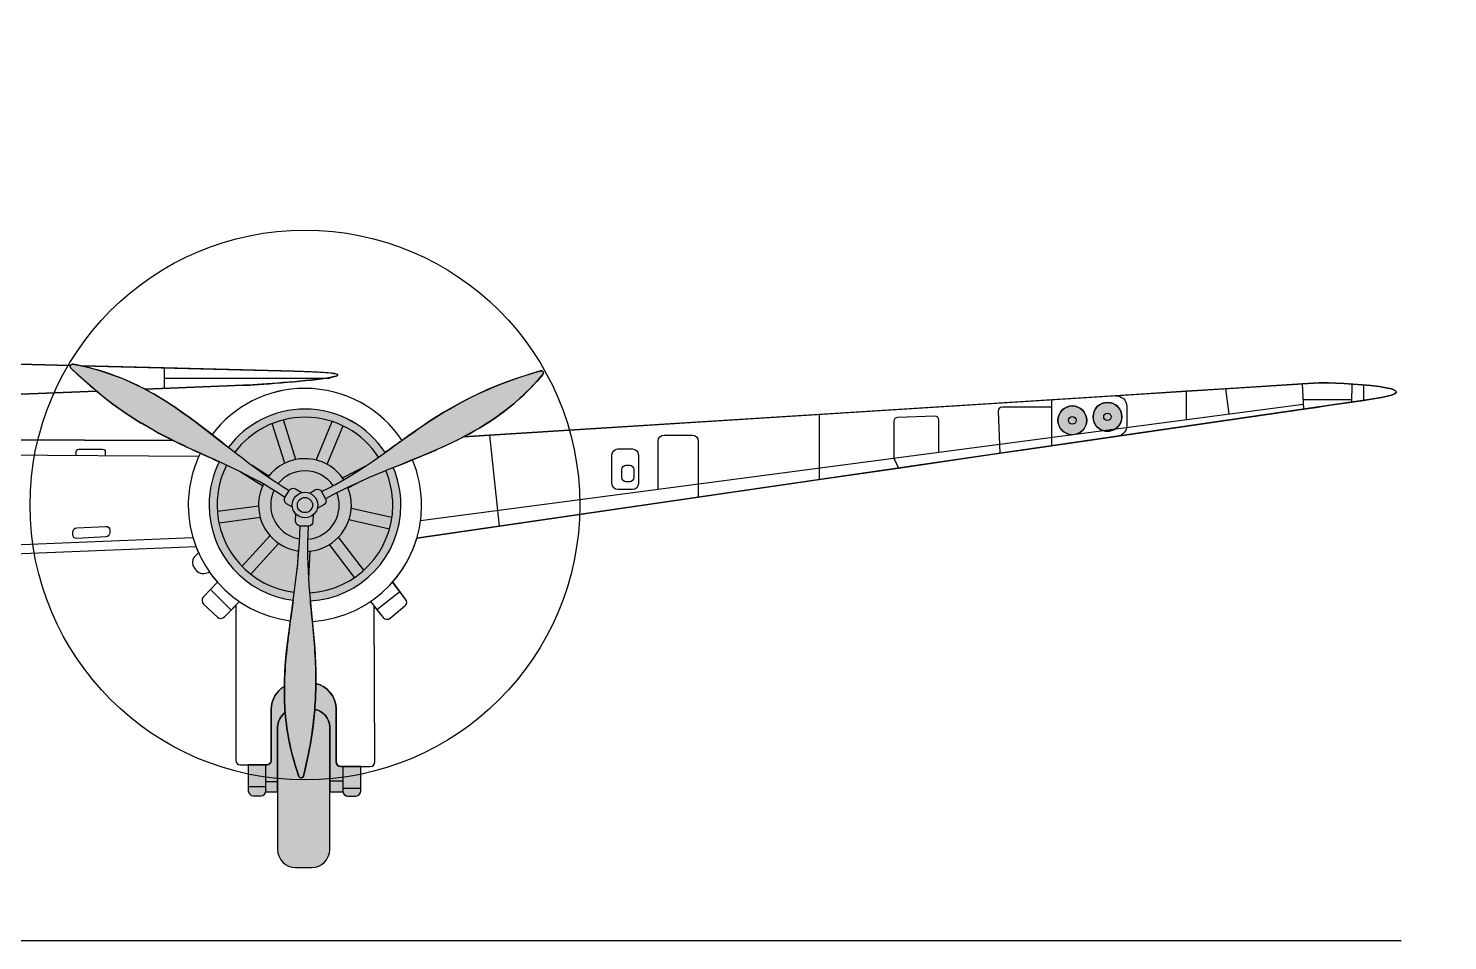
# Model space of a CAD drawing. Extents: x 54 to 366, y 42 to 297.
# Drawn here: x 285.7 to 366.3, y 234 to 285.8 of the extents above; entities that cross this region are included whole.
import ezdxf

# ---------------------------------------------------------------- set-up
doc = ezdxf.new("R2010")
doc.units = 0
doc.header["$MEASUREMENT"] = 0
doc.layers.add('4-VIEW', color=7, linetype='CONTINUOUS')
doc.layers.add('SOLIDS', color=7, linetype='CONTINUOUS')

# ---------------------------------------------------------------- blocks, each defined once
blk = doc.blocks.new('BLOCK_2')
at = {"layer": '4-VIEW', "color": 7}
for points in [[(281.526, 266.853), (288.124, 266.694)], [(293.437, 266.553), (293.437, 265.384)], [(293.437, 265.968), (302.858, 265.968)], [(289.602, 265.23), (282.916, 264.964)], [(351.46, 265.224), (351.46, 263.608)], [(353.682, 265.364), (353.87, 263.938)], [(358.035, 265.638), (358.114, 264.212)], [(360.845, 265.611), (360.828, 264.607)], [(361.52, 265.542), (361.517, 264.707)], [(307.996, 257.881), (358.098, 264.496)], [(343.821, 262.132), (343.821, 264.744)], [(358.084, 264.763), (360.831, 264.763)], [(300.91, 261.348), (300.211, 263.602)], [(302.074, 261.321), (302.979, 263.508)], [(330.612, 263.907), (330.612, 260.201)], [(300.286, 261.137), (299.574, 263.394)], [(302.687, 261.082), (303.601, 263.257)], [(311.905, 262.726), (312.449, 257.567)], [(283.861, 262.471), (293.947, 262.434)], [(283.949, 261.622), (295.419, 261.54)], [(299.377, 260.41), (298.444, 261.01)], [(303.561, 260.313), (304.993, 261.058)], [(299.035, 259.847), (297.765, 260.655)], [(303.877, 259.736), (304.687, 260.152)], [(298.807, 258.705), (296.465, 258.409)], [(304.053, 258.585), (306.364, 258.072)], [(298.906, 258.055), (296.559, 257.745)], [(303.924, 257.939), (306.225, 257.417)], [(299.465, 257.033), (297.862, 255.301)], [(283.96, 256.478), (295.073, 256.918)], [(283.96, 255.962), (295.243, 256.41)], [(299.96, 256.599), (298.36, 254.853)], [(301.044, 256.175), (300.994, 255.146)], [(302.805, 256.533), (304.232, 254.653)], [(303.319, 256.945), (304.76, 255.067)], [(301.702, 256.16), (301.634, 254.595)], [(296.067, 253.969), (297.249, 252.807)], [(305.51, 252.836), (306.813, 253.859)], [(298.217, 242.792), (299.222, 242.792)], [(299.216, 242.495), (299.882, 242.495)], [(299.222, 243.086), (299.882, 243.086)], [(303.583, 243.093), (302.838, 243.093)], [(302.838, 242.495), (303.588, 242.495)], [(303.583, 242.691), (304.602, 242.691)]]:
    blk.add_lwpolyline(points, dxfattribs=at)
for points, knots in [([(301.433, 243.164), (310.05, 243.164), (317.035, 250.149), (317.035, 258.766), (317.035, 267.384), (310.05, 274.369), (301.433, 274.369), (292.815, 274.369), (285.831, 267.384), (285.831, 258.766), (285.831, 250.149), (292.815, 243.164), (301.433, 243.164)], [0, 0, 0, 0, 1, 1, 1, 2, 2, 2, 3, 3, 3, 4, 4, 4, 4]), ([(300.299, 259.201), (296.323, 261.889), (292.805, 261.998), (288.148, 266.541), (288.056, 266.631), (288.137, 266.786), (288.263, 266.763), (293.674, 265.773), (296.193, 262.228), (300.538, 259.597)], [0, 0, 0, 0, 1, 1, 1, 2, 2, 2, 3, 3, 3, 3]), ([(288.723, 266.671), (288.723, 266.671), (300.822, 266.366), (300.822, 266.366), (307.25, 266.204), (299.303, 265.616), (297.954, 265.562), (297.954, 265.562), (292.36, 265.34), (292.36, 265.34)], [0, 0, 0, 0, 1, 1, 1, 2, 2, 2, 3, 3, 3, 3]), ([(302.376, 259.531), (306.692, 261.63), (308.546, 264.622), (314.808, 266.383), (314.932, 266.419), (315.027, 266.272), (314.943, 266.174), (311.38, 261.982), (307.05, 261.573), (302.599, 259.126)], [0, 0, 0, 0, 1, 1, 1, 2, 2, 2, 3, 3, 3, 3]), ([(306.945, 262.437), (305.757, 264.216), (303.732, 265.388), (301.433, 265.388), (299.28, 265.388), (297.368, 264.361), (296.158, 262.769)], [0, 0, 0, 0, 1, 1, 1, 2, 2, 2, 2]), ([(310.429, 262.632), (310.429, 262.632), (358.98, 265.698), (358.98, 265.698), (359.83, 265.752), (366.291, 265.409), (361.829, 264.752), (361.829, 264.752), (307.776, 256.887), (307.776, 256.887)], [0, 0, 0, 0, 1, 1, 1, 2, 2, 2, 3, 3, 3, 3]), ([(343.821, 264.32), (343.821, 264.32), (340.998, 264.32), (340.998, 264.32), (340.874, 264.32), (340.776, 264.217), (340.782, 264.093), (340.782, 264.093), (340.883, 261.704), (340.883, 261.704)], [0, 0, 0, 0, 1, 1, 1, 2, 2, 2, 3, 3, 3, 3]), ([(344.99, 262.756), (345.442, 262.756), (345.808, 263.121), (345.808, 263.573), (345.808, 264.025), (345.442, 264.391), (344.99, 264.391), (344.538, 264.391), (344.173, 264.025), (344.173, 263.573), (344.173, 263.121), (344.538, 262.756), (344.99, 262.756), (344.99, 262.756), (344.99, 262.756), (344.99, 262.756)], [0, 0, 0, 0, 1, 1, 1, 2, 2, 2, 3, 3, 3, 4, 4, 4, 5, 5, 5, 5]), ([(346.984, 262.956), (347.436, 262.956), (347.802, 263.323), (347.802, 263.774), (347.802, 264.226), (347.436, 264.592), (346.984, 264.592), (346.533, 264.592), (346.167, 264.226), (346.167, 263.774), (346.167, 263.323), (346.533, 262.956), (346.984, 262.956), (346.984, 262.956), (346.984, 262.956), (346.984, 262.956)], [0, 0, 0, 0, 1, 1, 1, 2, 2, 2, 3, 3, 3, 4, 4, 4, 5, 5, 5, 5]), ([(347.431, 264.969), (347.781, 264.991), (348.077, 264.716), (348.077, 264.363), (348.077, 264.363), (348.077, 263.274), (348.077, 263.274), (348.077, 262.97), (347.856, 262.716), (347.555, 262.673)], [0, 0, 0, 0, 1, 1, 1, 2, 2, 2, 3, 3, 3, 3]), ([(305.988, 261.751), (305.015, 263.233), (303.339, 264.212), (301.433, 264.212), (299.657, 264.212), (298.08, 263.361), (297.086, 262.046)], [0, 0, 0, 0, 1, 1, 1, 2, 2, 2, 2]), ([(305.613, 261.486), (304.724, 262.85), (303.183, 263.752), (301.433, 263.752), (299.804, 263.752), (298.358, 262.972), (297.448, 261.764)], [0, 0, 0, 0, 1, 1, 1, 2, 2, 2, 2]), ([(337.415, 261.766), (337.415, 261.766), (337.415, 263.593), (337.415, 263.593), (337.415, 263.716), (337.314, 263.814), (337.19, 263.81), (337.19, 263.81), (335.071, 263.738), (335.071, 263.738), (334.954, 263.734), (334.861, 263.638), (334.861, 263.521), (334.861, 263.521), (334.861, 261.473), (334.861, 261.473), (334.861, 261.44), (334.867, 261.411), (334.881, 261.382), (334.881, 261.382), (335.12, 260.866), (335.12, 260.866)], [0, 0, 0, 0, 1, 1, 1, 2, 2, 2, 3, 3, 3, 4, 4, 4, 5, 5, 5, 6, 6, 6, 7, 7, 7, 7]), ([(344.99, 263.358), (345.109, 263.358), (345.205, 263.455), (345.205, 263.573), (345.205, 263.692), (345.109, 263.788), (344.99, 263.788), (344.871, 263.788), (344.775, 263.692), (344.775, 263.573), (344.775, 263.455), (344.871, 263.358), (344.99, 263.358), (344.99, 263.358), (344.99, 263.358), (344.99, 263.358)], [0, 0, 0, 0, 1, 1, 1, 2, 2, 2, 3, 3, 3, 4, 4, 4, 5, 5, 5, 5]), ([(346.984, 263.559), (347.103, 263.559), (347.2, 263.656), (347.2, 263.774), (347.2, 263.893), (347.103, 263.989), (346.984, 263.989), (346.866, 263.989), (346.769, 263.893), (346.769, 263.774), (346.769, 263.656), (346.866, 263.559), (346.984, 263.559), (346.984, 263.559), (346.984, 263.559), (346.984, 263.559)], [0, 0, 0, 0, 1, 1, 1, 2, 2, 2, 3, 3, 3, 4, 4, 4, 5, 5, 5, 5]), ([(321.48, 259.661), (321.48, 259.661), (321.48, 262.394), (321.48, 262.394), (321.48, 262.585), (321.635, 262.742), (321.827, 262.742), (321.827, 262.742), (323.409, 262.742), (323.409, 262.742), (323.6, 262.742), (323.756, 262.585), (323.756, 262.394), (323.756, 262.394), (323.756, 259.221), (323.756, 259.221)], [0, 0, 0, 0, 1, 1, 1, 2, 2, 2, 3, 3, 3, 4, 4, 4, 5, 5, 5, 5]), ([(288.456, 261.59), (288.456, 261.59), (288.456, 261.785), (288.456, 261.785), (288.456, 261.869), (288.524, 261.937), (288.608, 261.937), (288.608, 261.937), (289.95, 261.937), (289.95, 261.937), (289.992, 261.937), (290.028, 261.922), (290.058, 261.892), (290.088, 261.861), (290.103, 261.824), (290.102, 261.782), (290.102, 261.782), (290.096, 261.578), (290.096, 261.578)], [0, 0, 0, 0, 1, 1, 1, 2, 2, 2, 3, 3, 3, 4, 4, 4, 5, 5, 5, 6, 6, 6, 6]), ([(319.201, 259.643), (319.201, 259.643), (320.018, 259.643), (320.018, 259.643), (320.208, 259.643), (320.363, 259.797), (320.363, 259.987), (320.363, 259.987), (320.363, 261.608), (320.363, 261.608), (320.363, 261.797), (320.208, 261.952), (320.018, 261.952), (320.018, 261.952), (319.201, 261.952), (319.201, 261.952), (319.011, 261.952), (318.856, 261.797), (318.856, 261.608), (318.856, 261.608), (318.856, 259.987), (318.856, 259.987), (318.856, 259.797), (319.011, 259.643), (319.201, 259.643), (319.201, 259.643), (319.201, 259.643), (319.201, 259.643)], [0, 0, 0, 0, 1, 1, 1, 2, 2, 2, 3, 3, 3, 4, 4, 4, 5, 5, 5, 6, 6, 6, 7, 7, 7, 8, 8, 8, 9, 9, 9, 9]), ([(295.498, 261.704), (295.059, 260.819), (294.811, 259.822), (294.811, 258.766), (294.811, 255.39), (297.338, 252.605), (300.603, 252.197)], [0, 0, 0, 0, 1, 1, 1, 2, 2, 2, 2]), ([(296.57, 261.22), (296.198, 260.482), (295.987, 259.649), (295.987, 258.766), (295.987, 255.984), (298.073, 253.69), (300.766, 253.362)], [0, 0, 0, 0, 1, 1, 1, 2, 2, 2, 2]), ([(296.988, 261.027), (296.642, 260.349), (296.447, 259.58), (296.447, 258.766), (296.447, 256.217), (298.36, 254.115), (300.829, 253.817)], [0, 0, 0, 0, 1, 1, 1, 2, 2, 2, 2]), ([(303.638, 260.205), (303.168, 260.924), (302.356, 261.399), (301.433, 261.399), (300.582, 261.399), (299.826, 260.996), (299.344, 260.369)], [0, 0, 0, 0, 1, 1, 1, 2, 2, 2, 2]), ([(301.855, 252.159), (305.316, 252.377), (308.054, 255.252), (308.054, 258.766), (308.054, 259.677), (307.87, 260.544), (307.538, 261.333)], [0, 0, 0, 0, 1, 1, 1, 2, 2, 2, 2]), ([(319.653, 260.094), (319.653, 260.094), (319.868, 260.094), (319.868, 260.094), (319.994, 260.094), (320.098, 260.198), (320.098, 260.324), (320.098, 260.324), (320.098, 260.798), (320.098, 260.798), (320.098, 260.923), (319.994, 261.027), (319.868, 261.027), (319.868, 261.027), (319.653, 261.027), (319.653, 261.027), (319.526, 261.027), (319.423, 260.923), (319.423, 260.798), (319.423, 260.798), (319.423, 260.324), (319.423, 260.324), (319.423, 260.198), (319.526, 260.094), (319.653, 260.094), (319.653, 260.094), (319.653, 260.094), (319.653, 260.094)], [0, 0, 0, 0, 1, 1, 1, 2, 2, 2, 3, 3, 3, 4, 4, 4, 5, 5, 5, 6, 6, 6, 7, 7, 7, 8, 8, 8, 9, 9, 9, 9]), ([(303.035, 259.867), (302.685, 260.377), (302.098, 260.711), (301.433, 260.711), (300.821, 260.711), (300.275, 260.427), (299.919, 259.985)], [0, 0, 0, 0, 1, 1, 1, 2, 2, 2, 2]), ([(301.697, 253.787), (304.329, 253.925), (306.419, 256.101), (306.419, 258.766), (306.419, 259.459), (306.278, 260.119), (306.022, 260.719)], [0, 0, 0, 0, 1, 1, 1, 2, 2, 2, 2]), ([(301.739, 253.33), (304.604, 253.489), (306.878, 255.862), (306.878, 258.766), (306.878, 259.52), (306.725, 260.239), (306.447, 260.892)], [0, 0, 0, 0, 1, 1, 1, 2, 2, 2, 2]), ([(299.084, 259.957), (298.902, 259.6), (298.8, 259.195), (298.8, 258.766), (298.8, 257.429), (299.797, 256.324), (301.089, 256.156)], [0, 0, 0, 0, 1, 1, 1, 2, 2, 2, 2]), ([(299.678, 259.604), (299.557, 259.35), (299.489, 259.066), (299.489, 258.766), (299.489, 257.794), (300.202, 256.989), (301.134, 256.845)], [0, 0, 0, 0, 1, 1, 1, 2, 2, 2, 2]), ([(300.717, 258.648), (300.717, 258.648), (300.389, 258.843), (300.389, 258.843), (300.264, 258.917), (300.224, 259.077), (300.299, 259.201), (300.299, 259.201), (300.538, 259.597), (300.538, 259.597), (300.611, 259.719), (300.77, 259.759), (300.893, 259.687), (300.893, 259.687), (301.26, 259.471), (301.26, 259.471)], [0, 0, 0, 0, 1, 1, 1, 2, 2, 2, 3, 3, 3, 4, 4, 4, 5, 5, 5, 5]), ([(301.433, 258.041), (301.833, 258.041), (302.158, 258.366), (302.158, 258.766), (302.158, 259.167), (301.833, 259.492), (301.433, 259.492), (301.032, 259.492), (300.707, 259.167), (300.707, 258.766), (300.707, 258.366), (301.032, 258.041), (301.433, 258.041), (301.433, 258.041), (301.433, 258.041), (301.433, 258.041)], [0, 0, 0, 0, 1, 1, 1, 2, 2, 2, 3, 3, 3, 4, 4, 4, 5, 5, 5, 5]), ([(301.576, 256.138), (302.963, 256.212), (304.066, 257.36), (304.066, 258.766), (304.066, 259.123), (303.995, 259.464), (303.866, 259.775)], [0, 0, 0, 0, 1, 1, 1, 2, 2, 2, 2]), ([(301.585, 256.828), (302.588, 256.906), (303.377, 257.744), (303.377, 258.766), (303.377, 259.014), (303.331, 259.251), (303.246, 259.469)], [0, 0, 0, 0, 1, 1, 1, 2, 2, 2, 2]), ([(301.688, 259.446), (301.688, 259.446), (302.021, 259.632), (302.021, 259.632), (302.148, 259.703), (302.306, 259.658), (302.376, 259.531), (302.376, 259.531), (302.599, 259.126), (302.599, 259.126), (302.668, 259.001), (302.623, 258.844), (302.5, 258.774), (302.5, 258.774), (302.129, 258.564), (302.129, 258.564)], [0, 0, 0, 0, 1, 1, 1, 2, 2, 2, 3, 3, 3, 4, 4, 4, 5, 5, 5, 5]), ([(301.433, 258.336), (301.671, 258.336), (301.863, 258.529), (301.863, 258.766), (301.863, 259.004), (301.671, 259.197), (301.433, 259.197), (301.195, 259.197), (301.003, 259.004), (301.003, 258.766), (301.003, 258.529), (301.195, 258.336), (301.433, 258.336), (301.433, 258.336), (301.433, 258.336), (301.433, 258.336)], [0, 0, 0, 0, 1, 1, 1, 2, 2, 2, 3, 3, 3, 4, 4, 4, 5, 5, 5, 5]), ([(301.893, 258.205), (301.893, 258.205), (301.889, 257.825), (301.889, 257.825), (301.886, 257.679), (301.768, 257.564), (301.622, 257.568), (301.622, 257.568), (301.161, 257.577), (301.161, 257.577), (301.018, 257.579), (300.905, 257.697), (300.906, 257.839), (300.906, 257.839), (300.908, 258.264), (300.908, 258.264)], [0, 0, 0, 0, 1, 1, 1, 2, 2, 2, 3, 3, 3, 4, 4, 4, 5, 5, 5, 5]), ([(288.484, 256.872), (288.484, 256.872), (290.134, 256.955), (290.134, 256.955), (290.261, 256.961), (290.363, 257.07), (290.363, 257.196), (290.363, 257.196), (290.363, 257.338), (290.363, 257.338), (290.363, 257.465), (290.261, 257.563), (290.134, 257.558), (290.134, 257.558), (288.484, 257.475), (288.484, 257.475), (288.358, 257.469), (288.255, 257.36), (288.255, 257.233), (288.255, 257.233), (288.255, 257.091), (288.255, 257.091), (288.255, 256.965), (288.358, 256.866), (288.484, 256.872), (288.484, 256.872), (288.484, 256.872), (288.484, 256.872)], [0, 0, 0, 0, 1, 1, 1, 2, 2, 2, 3, 3, 3, 4, 4, 4, 5, 5, 5, 6, 6, 6, 7, 7, 7, 8, 8, 8, 9, 9, 9, 9]), ([(301.622, 257.568), (301.283, 252.78), (302.948, 249.679), (301.342, 243.374), (301.31, 243.25), (301.135, 243.241), (301.093, 243.362), (299.244, 248.544), (301.055, 252.498), (301.161, 257.577)], [0, 0, 0, 0, 1, 1, 1, 2, 2, 2, 3, 3, 3, 3]), ([(295.392, 256.052), (295.392, 256.052), (295.15, 255.809), (295.15, 255.809), (294.819, 255.479), (295.315, 254.773), (295.718, 254.881), (295.718, 254.881), (296.026, 254.963), (296.026, 254.963)], [0, 0, 0, 0, 1, 1, 1, 2, 2, 2, 3, 3, 3, 3]), ([(296.466, 254.387), (296.466, 254.387), (295.669, 253.55), (295.669, 253.55), (295.559, 253.436), (295.565, 253.256), (295.68, 253.149), (295.68, 253.149), (296.475, 252.411), (296.475, 252.411), (296.587, 252.307), (296.762, 252.311), (296.868, 252.42), (296.868, 252.42), (297.718, 253.285), (297.718, 253.285)], [0, 0, 0, 0, 1, 1, 1, 2, 2, 2, 3, 3, 3, 4, 4, 4, 5, 5, 5, 5]), ([(305.146, 253.285), (305.146, 253.285), (305.874, 252.387), (305.874, 252.387), (305.973, 252.264), (306.152, 252.246), (306.273, 252.347), (306.273, 252.347), (307.106, 253.041), (307.106, 253.041), (307.224, 253.138), (307.243, 253.312), (307.148, 253.432), (307.148, 253.432), (306.4, 254.385), (306.4, 254.385)], [0, 0, 0, 0, 1, 1, 1, 2, 2, 2, 3, 3, 3, 4, 4, 4, 5, 5, 5, 5]), ([(297.505, 253.068), (297.505, 253.068), (297.505, 244.279), (297.505, 244.279), (297.505, 244.135), (297.621, 244.018), (297.765, 244.018), (297.765, 244.018), (299.262, 244.018), (299.262, 244.018), (299.406, 244.018), (299.523, 244.135), (299.523, 244.279), (299.523, 244.279), (299.523, 247.192), (299.523, 247.192), (299.523, 247.738), (299.823, 248.217), (300.267, 248.471)], [0, 0, 0, 0, 1, 1, 1, 2, 2, 2, 3, 3, 3, 4, 4, 4, 5, 5, 5, 6, 6, 6, 6]), ([(302.052, 248.631), (302.709, 248.482), (303.203, 247.892), (303.203, 247.192), (303.203, 247.192), (303.203, 244.192), (303.203, 244.192), (303.203, 244.05), (303.319, 243.932), (303.463, 243.932), (303.463, 243.932), (305.143, 243.932), (305.143, 243.932), (305.289, 243.932), (305.405, 244.049), (305.404, 244.194), (305.404, 244.194), (305.359, 253.009), (305.359, 253.009)], [0, 0, 0, 0, 1, 1, 1, 2, 2, 2, 3, 3, 3, 4, 4, 4, 5, 5, 5, 6, 6, 6, 6]), ([(300.313, 246.99), (300.053, 246.807), (299.882, 246.504), (299.882, 246.163), (299.882, 246.163), (299.882, 239.205), (299.882, 239.205), (299.882, 238.648), (300.337, 238.193), (300.893, 238.193), (300.893, 238.193), (301.826, 238.193), (301.826, 238.193), (302.382, 238.193), (302.838, 238.648), (302.838, 239.205), (302.838, 239.205), (302.838, 246.163), (302.838, 246.163), (302.838, 246.665), (302.467, 247.084), (301.986, 247.162)], [0, 0, 0, 0, 1, 1, 1, 2, 2, 2, 3, 3, 3, 4, 4, 4, 5, 5, 5, 6, 6, 6, 7, 7, 7, 7]), ([(298.217, 244.018), (298.217, 244.018), (298.217, 242.55), (298.217, 242.55), (298.217, 242.395), (298.344, 242.268), (298.499, 242.268), (298.499, 242.268), (298.94, 242.268), (298.94, 242.268), (299.095, 242.268), (299.222, 242.395), (299.222, 242.55), (299.222, 242.55), (299.222, 244.018), (299.222, 244.018)], [0, 0, 0, 0, 1, 1, 1, 2, 2, 2, 3, 3, 3, 4, 4, 4, 5, 5, 5, 5]), ([(303.583, 243.932), (303.583, 243.932), (303.583, 242.536), (303.583, 242.536), (303.583, 242.381), (303.71, 242.253), (303.866, 242.253), (303.866, 242.253), (304.32, 242.253), (304.32, 242.253), (304.475, 242.253), (304.602, 242.381), (304.602, 242.536), (304.602, 242.536), (304.602, 243.932), (304.602, 243.932)], [0, 0, 0, 0, 1, 1, 1, 2, 2, 2, 3, 3, 3, 4, 4, 4, 5, 5, 5, 5])]:
    blk.add_open_spline(points, degree=3, knots=knots, dxfattribs=at)

msp = doc.modelspace()

# ---------------------------------------------------------------- hatches: boundary and pattern name
at = {"layer": 'SOLIDS'}
h = msp.add_hatch(color=252, dxfattribs=at)
edge = h.paths.add_edge_path()
edge.add_spline(control_points=[(296.159, 262.769), (296.466, 262.53), (296.774, 262.288), (297.086, 262.046), (298.079, 263.361), (299.656, 264.211), (301.433, 264.211), (303.339, 264.211), (305.015, 263.233), (305.988, 261.751), (306.308, 261.978), (306.625, 262.207), (306.945, 262.437), (308.973, 263.89), (311.131, 265.349), (314.809, 266.383), (314.932, 266.418), (315.026, 266.271), (314.944, 266.173), (313.544, 264.527), (312.026, 263.464), (310.429, 262.632), (309.49, 262.143), (308.524, 261.734), (307.539, 261.333), (307.178, 261.186), (306.814, 261.04), (306.448, 260.892), (306.725, 260.239), (306.879, 259.52), (306.879, 258.766), (306.879, 255.862), (304.604, 253.489), (301.74, 253.33), (301.777, 252.94), (301.817, 252.55), (301.855, 252.159), (301.966, 251.037), (302.065, 249.891), (302.052, 248.63), (302.047, 248.159), (302.027, 247.671), (301.986, 247.162), (301.894, 246.022), (301.699, 244.777), (301.342, 243.374), (301.31, 243.25), (301.136, 243.241), (301.093, 243.362), (300.639, 244.634), (300.406, 245.831), (300.314, 246.99), (300.274, 247.49), (300.26, 247.983), (300.267, 248.471), (300.283, 249.727), (300.432, 250.953), (300.603, 252.197), (300.656, 252.583), (300.712, 252.971), (300.766, 253.362), (298.074, 253.69), (295.987, 255.984), (295.987, 258.766), (295.987, 259.649), (296.198, 260.482), (296.57, 261.219), (296.214, 261.382), (295.857, 261.542), (295.498, 261.704), (294.986, 261.936), (294.47, 262.174), (293.947, 262.434), (292.571, 263.116), (291.146, 263.95), (289.602, 265.23), (289.129, 265.622), (288.645, 266.056), (288.148, 266.541), (288.103, 266.586), (288.1, 266.647), (288.124, 266.694), (288.148, 266.741), (288.199, 266.774), (288.263, 266.763), (288.263, 266.763), (288.72, 266.672), (288.72, 266.672), (288.721, 266.672), (288.722, 266.671), (288.723, 266.671), (290.096, 266.374), (291.28, 265.91), (292.36, 265.34), (293.738, 264.612), (294.945, 263.712), (296.159, 262.769)], knot_values=[0, 0, 0, 0, 1, 1, 1, 2, 2, 2, 3, 3, 3, 4, 4, 4, 5, 5, 5, 6, 6, 6, 7, 7, 7, 8, 8, 8, 9, 9, 9, 10, 10, 10, 11, 11, 11, 12, 12, 12, 13, 13, 13, 14, 14, 14, 15, 15, 15, 16, 16, 16, 17, 17, 17, 18, 18, 18, 19, 19, 19, 20, 20, 20, 21, 21, 21, 22, 22, 22, 23, 23, 23, 24, 24, 24, 25, 25, 25, 26, 26, 26, 27, 27, 27, 28, 28, 28, 29, 29, 29, 30, 30, 30, 31, 31, 31, 32, 32, 32, 32], degree=3, periodic=1)
h = msp.add_hatch(color=255, dxfattribs=at)
edge = h.paths.add_edge_path()
edge.add_spline(control_points=[(346.985, 264.592), (347.437, 264.592), (347.803, 264.226), (347.803, 263.774), (347.803, 263.487), (347.655, 263.233), (347.43, 263.087), (347.302, 263.004), (347.149, 262.956), (346.985, 262.956), (346.898, 262.956), (346.813, 262.97), (346.734, 262.995), (346.405, 263.102), (346.167, 263.41), (346.167, 263.774), (346.167, 264.226), (346.534, 264.592), (346.985, 264.592), (346.985, 264.592), (346.985, 264.592), (346.985, 264.592)], knot_values=[0, 0, 0, 0, 1, 1, 1, 2, 2, 2, 3, 3, 3, 4, 4, 4, 5, 5, 5, 6, 6, 6, 7, 7, 7, 7], degree=3, periodic=1)
edge = h.paths.add_edge_path()
edge.add_spline(control_points=[(344.99, 264.391), (345.442, 264.391), (345.809, 264.025), (345.809, 263.573), (345.809, 263.216), (345.58, 262.913), (345.261, 262.801), (345.261, 262.801), (344.931, 262.758), (344.931, 262.758), (344.507, 262.788), (344.173, 263.141), (344.173, 263.573), (344.173, 264.025), (344.539, 264.391), (344.99, 264.391)], knot_values=[0, 0, 0, 0, 1, 1, 1, 2, 2, 2, 3, 3, 3, 4, 4, 4, 5, 5, 5, 5], degree=3, periodic=1)
h = msp.add_hatch(color=252, dxfattribs=at)
edge = h.paths.add_edge_path()
edge.add_spline(control_points=[(304.602, 243.932), (304.602, 243.932), (304.602, 242.691), (304.602, 242.691), (304.602, 242.691), (304.602, 242.536), (304.602, 242.536), (304.602, 242.381), (304.475, 242.253), (304.32, 242.253), (304.32, 242.253), (303.866, 242.253), (303.866, 242.253), (303.724, 242.253), (303.606, 242.359), (303.586, 242.494), (303.586, 242.494), (302.838, 242.494), (302.838, 242.494), (302.838, 242.494), (302.838, 243.093), (302.838, 243.093), (302.838, 243.093), (302.838, 246.163), (302.838, 246.163), (302.838, 246.665), (302.467, 247.084), (301.986, 247.162), (302.027, 247.671), (302.047, 248.159), (302.052, 248.63), (302.71, 248.482), (303.202, 247.892), (303.202, 247.191), (303.202, 247.191), (303.202, 244.192), (303.202, 244.192), (303.202, 244.049), (303.319, 243.932), (303.463, 243.932), (303.463, 243.932), (303.583, 243.932), (303.583, 243.932), (303.583, 243.932), (304.602, 243.932), (304.602, 243.932), (304.602, 243.932), (304.602, 243.932), (304.602, 243.932)], knot_values=[0, 0, 0, 0, 1, 1, 1, 2, 2, 2, 3, 3, 3, 4, 4, 4, 5, 5, 5, 6, 6, 6, 7, 7, 7, 8, 8, 8, 9, 9, 9, 10, 10, 10, 11, 11, 11, 12, 12, 12, 13, 13, 13, 14, 14, 14, 15, 15, 15, 16, 16, 16, 16], degree=3, periodic=1)
edge = h.paths.add_edge_path()
edge.add_spline(control_points=[(303.583, 242.536), (303.583, 242.522), (303.584, 242.508), (303.586, 242.494), (303.586, 242.494), (303.583, 242.536), (303.583, 242.536), (303.583, 242.536), (303.583, 242.536), (303.583, 242.536)], knot_values=[0, 0, 0, 0, 1, 1, 1, 2, 2, 2, 3, 3, 3, 3], degree=3, periodic=1)
edge = h.paths.add_edge_path()
edge.add_spline(control_points=[(299.882, 243.086), (299.882, 243.086), (299.882, 242.494), (299.882, 242.494), (299.882, 242.494), (299.216, 242.494), (299.216, 242.494), (299.216, 242.494), (299.219, 242.507), (299.219, 242.507), (299.219, 242.507), (299.216, 242.494), (299.216, 242.494), (299.191, 242.365), (299.076, 242.268), (298.939, 242.268), (298.939, 242.268), (298.499, 242.268), (298.499, 242.268), (298.344, 242.268), (298.217, 242.394), (298.217, 242.55), (298.217, 242.55), (298.217, 242.792), (298.217, 242.792), (298.217, 242.792), (298.217, 244.018), (298.217, 244.018), (298.217, 244.018), (299.222, 244.018), (299.222, 244.018), (299.222, 244.018), (299.262, 244.018), (299.262, 244.018), (299.406, 244.018), (299.523, 244.135), (299.523, 244.279), (299.523, 244.279), (299.523, 247.191), (299.523, 247.191), (299.523, 247.738), (299.823, 248.217), (300.267, 248.471), (300.26, 247.983), (300.274, 247.49), (300.314, 246.99), (300.053, 246.807), (299.882, 246.504), (299.882, 246.163), (299.882, 246.163), (299.882, 243.086), (299.882, 243.086)], knot_values=[0, 0, 0, 0, 1, 1, 1, 2, 2, 2, 3, 3, 3, 4, 4, 4, 5, 5, 5, 6, 6, 6, 7, 7, 7, 8, 8, 8, 9, 9, 9, 10, 10, 10, 11, 11, 11, 12, 12, 12, 13, 13, 13, 14, 14, 14, 15, 15, 15, 16, 16, 16, 17, 17, 17, 17], degree=3, periodic=1)
h = msp.add_hatch(color=252, dxfattribs=at)
edge = h.paths.add_edge_path()
edge.add_spline(control_points=[(302.838, 242.494), (302.838, 242.494), (302.838, 239.205), (302.838, 239.205), (302.838, 238.648), (302.382, 238.193), (301.826, 238.193), (301.826, 238.193), (300.893, 238.193), (300.893, 238.193), (300.337, 238.193), (299.882, 238.648), (299.882, 239.205), (299.882, 239.205), (299.882, 242.494), (299.882, 242.494), (299.882, 242.494), (299.882, 243.086), (299.882, 243.086), (299.882, 243.086), (299.882, 246.163), (299.882, 246.163), (299.882, 246.504), (300.053, 246.807), (300.314, 246.99), (300.406, 245.831), (300.639, 244.634), (301.093, 243.362), (301.136, 243.241), (301.31, 243.25), (301.342, 243.374), (301.699, 244.777), (301.894, 246.022), (301.986, 247.162), (302.467, 247.084), (302.838, 246.665), (302.838, 246.163), (302.838, 246.163), (302.838, 243.093), (302.838, 243.093), (302.838, 243.093), (302.838, 242.494), (302.838, 242.494)], knot_values=[0, 0, 0, 0, 1, 1, 1, 2, 2, 2, 3, 3, 3, 4, 4, 4, 5, 5, 5, 6, 6, 6, 7, 7, 7, 8, 8, 8, 9, 9, 9, 10, 10, 10, 11, 11, 11, 12, 12, 12, 13, 13, 13, 14, 14, 14, 14], degree=3, periodic=1)

# ---------------------------------------------------------------- linework, layer by layer
at = {"layer": '4-VIEW', "color": 7}
msp.add_lwpolyline([(191.265, 234.047), (363.66, 234.047)], dxfattribs=at)
at = {"layer": 'SOLIDS'}
for points, knots in [([(275.137, 270.142), (275.137, 270.142), (275.2, 276.673), (275.2, 276.673), (275.2, 276.783), (275.278, 276.847), (275.368, 276.863), (275.368, 276.863), (275.369, 276.864), (275.369, 276.864), (275.49, 276.886), (275.632, 276.822), (275.633, 276.673), (275.633, 276.673), (275.712, 270.452), (275.712, 270.452), (275.712, 270.452), (276.424, 270.452), (276.424, 270.452), (276.466, 273.494), (276.528, 276.41), (276.659, 278.896), (276.758, 280.786), (276.896, 282.428), (277.095, 283.688), (277.425, 285.77), (277.547, 285.82), (277.883, 283.704), (278.346, 280.788), (278.482, 275.817), (278.557, 270.452), (278.557, 270.452), (279.294, 270.452), (279.294, 270.452), (279.44, 270.452), (279.515, 270.31), (279.52, 270.164), (280.631, 270.131), (281.527, 269.344), (281.527, 268.191), (281.527, 268.191), (281.527, 267.74), (281.527, 267.74), (281.645, 267.739), (281.742, 267.642), (281.742, 267.523), (281.742, 267.523), (281.742, 267.456), (281.742, 267.456), (281.742, 267.336), (281.645, 267.238), (281.526, 267.238), (281.526, 267.238), (281.526, 266.852), (281.526, 266.852), (281.526, 266.852), (288.124, 266.694), (288.124, 266.694), (288.148, 266.741), (288.199, 266.774), (288.263, 266.763), (288.419, 266.734), (288.572, 266.704), (288.723, 266.671), (288.723, 266.671), (293.437, 266.552), (293.437, 266.552), (293.437, 266.552), (300.822, 266.366), (300.822, 266.366), (303.763, 266.292), (303.695, 266.129), (302.626, 265.968), (301.359, 265.778), (298.686, 265.591), (297.954, 265.562), (297.954, 265.562), (292.36, 265.34), (292.36, 265.34), (293.737, 264.612), (294.945, 263.713), (296.158, 262.769), (297.368, 264.36), (299.28, 265.387), (301.433, 265.387), (303.732, 265.387), (305.758, 264.216), (306.945, 262.437), (308.973, 263.89), (311.13, 265.349), (314.808, 266.383), (314.931, 266.418), (315.027, 266.271), (314.943, 266.173), (313.544, 264.527), (312.026, 263.464), (310.429, 262.632), (310.429, 262.632), (311.905, 262.726), (311.905, 262.726), (311.905, 262.726), (330.612, 263.907), (330.612, 263.907), (330.612, 263.907), (343.821, 264.741), (343.821, 264.741), (343.821, 264.741), (348.619, 265.044), (348.619, 265.044), (348.619, 265.044), (351.46, 265.223), (351.46, 265.223), (351.46, 265.223), (351.46, 265.223), (351.46, 265.223), (351.46, 265.223), (353.682, 265.363), (353.682, 265.363), (353.682, 265.363), (353.682, 265.363), (353.682, 265.363), (353.682, 265.363), (358.035, 265.638), (358.035, 265.638), (358.035, 265.638), (358.98, 265.698), (358.98, 265.698), (359.83, 265.752), (366.291, 265.409), (361.829, 264.752), (361.829, 264.752), (361.517, 264.707), (361.517, 264.707), (361.517, 264.707), (360.828, 264.606), (360.828, 264.606), (360.828, 264.606), (359.47, 264.409), (359.47, 264.409), (359.47, 264.409), (359.47, 264.409), (359.47, 264.409), (359.47, 264.409), (358.805, 264.312), (358.805, 264.312), (358.805, 264.312), (358.112, 264.211), (358.112, 264.211), (358.112, 264.211), (346.935, 262.585), (346.935, 262.585), (346.935, 262.585), (341.973, 261.863), (341.973, 261.863), (341.973, 261.863), (340.883, 261.704), (340.883, 261.704), (340.883, 261.704), (335.12, 260.866), (335.12, 260.866), (335.12, 260.866), (330.612, 260.21), (330.612, 260.21), (330.612, 260.21), (312.449, 257.567), (312.449, 257.567), (312.449, 257.567), (307.784, 256.888), (307.784, 256.888), (307.509, 255.958), (307.036, 255.113), (306.413, 254.403), (306.413, 254.403), (307.148, 253.431), (307.148, 253.431), (307.243, 253.311), (307.224, 253.138), (307.107, 253.041), (307.107, 253.041), (306.273, 252.347), (306.273, 252.347), (306.151, 252.246), (305.973, 252.263), (305.874, 252.386), (305.874, 252.386), (305.36, 253.018), (305.36, 253.018), (305.36, 253.018), (305.404, 244.194), (305.404, 244.194), (305.405, 244.048), (305.289, 243.932), (305.143, 243.932), (305.143, 243.932), (304.602, 243.932), (304.602, 243.932), (304.602, 243.932), (304.602, 242.691), (304.602, 242.691), (304.602, 242.691), (304.602, 242.536), (304.602, 242.536), (304.602, 242.381), (304.475, 242.253), (304.32, 242.253), (304.32, 242.253), (303.866, 242.253), (303.866, 242.253), (303.724, 242.253), (303.606, 242.359), (303.586, 242.494), (303.586, 242.494), (302.838, 242.494), (302.838, 242.494), (302.838, 242.494), (302.838, 239.205), (302.838, 239.205), (302.838, 238.648), (302.382, 238.193), (301.826, 238.193), (301.826, 238.193), (300.893, 238.193), (300.893, 238.193), (300.337, 238.193), (299.882, 238.648), (299.882, 239.205), (299.882, 239.205), (299.882, 242.494), (299.882, 242.494), (299.882, 242.494), (299.216, 242.494), (299.216, 242.494), (299.19, 242.365), (299.076, 242.268), (298.939, 242.268), (298.939, 242.268), (298.499, 242.268), (298.499, 242.268), (298.344, 242.268), (298.217, 242.394), (298.217, 242.55), (298.217, 242.55), (298.217, 242.792), (298.217, 242.792), (298.217, 242.792), (298.217, 244.018), (298.217, 244.018), (298.217, 244.018), (297.765, 244.018), (297.765, 244.018), (297.621, 244.018), (297.505, 244.135), (297.505, 244.279), (297.505, 244.279), (297.505, 253.068), (297.505, 253.068), (297.505, 253.068), (297.249, 252.807), (297.249, 252.807), (297.249, 252.807), (296.868, 252.42), (296.868, 252.42), (296.762, 252.311), (296.587, 252.307), (296.475, 252.411), (296.475, 252.411), (295.681, 253.149), (295.681, 253.149), (295.564, 253.256), (295.559, 253.436), (295.669, 253.55), (295.669, 253.55), (296.067, 253.969), (296.067, 253.969), (296.067, 253.969), (296.466, 254.387), (296.466, 254.387), (296.305, 254.569), (296.154, 254.761), (296.014, 254.96), (296.014, 254.96), (295.718, 254.881), (295.718, 254.881), (295.315, 254.773), (294.819, 255.479), (295.15, 255.809), (295.15, 255.809), (295.392, 256.052), (295.392, 256.052), (295.338, 256.169), (295.289, 256.289), (295.243, 256.41), (295.243, 256.41), (283.96, 255.962), (283.96, 255.962), (283.96, 255.962), (283.96, 254.727), (283.96, 254.727), (283.96, 254.727), (283.96, 252.87), (283.96, 252.87), (283.96, 252.086), (283.484, 251.41), (282.807, 251.117), (282.574, 251.017), (282.319, 250.961), (282.051, 250.961), (282.051, 250.961), (280.459, 250.961), (280.459, 250.961), (280.459, 250.961), (277.855, 250.961), (277.855, 250.961), (277.855, 250.961), (277.855, 247.82), (277.855, 247.82), (277.855, 247.737), (277.786, 247.668), (277.702, 247.668), (277.702, 247.668), (277.278, 247.668), (277.278, 247.668), (277.194, 247.668), (277.126, 247.737), (277.126, 247.82), (277.126, 247.82), (277.126, 250.961), (277.126, 250.961), (277.126, 250.961), (272.93, 250.961), (272.93, 250.961), (272.293, 250.961), (271.728, 251.275), (271.381, 251.756), (271.381, 251.756), (271.193, 251.35), (271.193, 251.35), (271.193, 251.246), (271.11, 251.163), (271.007, 251.163), (270.904, 251.163), (270.821, 251.246), (270.821, 251.35), (270.821, 251.396), (270.838, 251.438), (270.865, 251.47), (270.865, 251.47), (271.131, 252.231), (271.131, 252.231), (271.059, 252.431), (271.021, 252.646), (271.021, 252.87), (271.021, 252.87), (271.021, 254.727), (271.021, 254.727), (271.021, 254.727), (271.021, 255.962), (271.021, 255.962), (271.021, 255.962), (259.738, 256.41), (259.738, 256.41), (259.692, 256.289), (259.642, 256.169), (259.589, 256.052), (259.589, 256.052), (259.831, 255.809), (259.831, 255.809), (260.162, 255.479), (259.666, 254.773), (259.263, 254.881), (259.263, 254.881), (258.966, 254.96), (258.966, 254.96), (258.827, 254.76), (258.676, 254.569), (258.514, 254.387), (258.514, 254.387), (258.913, 253.969), (258.913, 253.969), (258.913, 253.969), (259.312, 253.55), (259.312, 253.55), (259.421, 253.436), (259.416, 253.256), (259.301, 253.149), (259.301, 253.149), (258.505, 252.411), (258.505, 252.411), (258.394, 252.307), (258.22, 252.311), (258.112, 252.42), (258.112, 252.42), (257.731, 252.807), (257.731, 252.807), (257.731, 252.807), (257.476, 253.068), (257.476, 253.068), (257.476, 253.068), (257.476, 244.279), (257.476, 244.279), (257.476, 244.135), (257.359, 244.018), (257.216, 244.018), (257.216, 244.018), (256.764, 244.018), (256.764, 244.018), (256.764, 244.018), (256.764, 242.792), (256.764, 242.792), (256.764, 242.792), (256.764, 242.55), (256.764, 242.55), (256.764, 242.394), (256.637, 242.268), (256.482, 242.268), (256.482, 242.268), (256.042, 242.268), (256.042, 242.268), (255.905, 242.268), (255.791, 242.365), (255.765, 242.494), (255.765, 242.494), (255.098, 242.494), (255.098, 242.494), (255.098, 242.494), (255.098, 239.205), (255.098, 239.205), (255.098, 238.648), (254.644, 238.193), (254.087, 238.193), (254.087, 238.193), (253.155, 238.193), (253.155, 238.193), (252.599, 238.193), (252.143, 238.648), (252.143, 239.205), (252.143, 239.205), (252.143, 242.494), (252.143, 242.494), (252.143, 242.494), (251.395, 242.494), (251.395, 242.494), (251.375, 242.359), (251.257, 242.253), (251.115, 242.253), (251.115, 242.253), (250.661, 242.253), (250.661, 242.253), (250.505, 242.253), (250.379, 242.381), (250.379, 242.536), (250.379, 242.536), (250.379, 242.691), (250.379, 242.691), (250.379, 242.691), (250.379, 243.932), (250.379, 243.932), (250.379, 243.932), (249.838, 243.932), (249.838, 243.932), (249.692, 243.932), (249.576, 244.048), (249.576, 244.194), (249.576, 244.194), (249.621, 252.995), (249.621, 252.995), (249.621, 252.995), (249.107, 252.386), (249.107, 252.386), (249.007, 252.263), (248.829, 252.246), (248.708, 252.347), (248.708, 252.347), (247.875, 253.041), (247.875, 253.041), (247.757, 253.138), (247.738, 253.311), (247.833, 253.431), (247.833, 253.431), (248.573, 254.397), (248.573, 254.397), (247.948, 255.108), (247.473, 255.955), (247.197, 256.888), (247.197, 256.888), (242.531, 257.567), (242.531, 257.567), (242.531, 257.567), (224.369, 260.21), (224.369, 260.21), (224.369, 260.21), (219.86, 260.866), (219.86, 260.866), (219.86, 260.866), (214.098, 261.704), (214.098, 261.704), (214.098, 261.704), (211.16, 262.132), (211.16, 262.132), (211.16, 262.132), (207.377, 262.682), (207.377, 262.682), (207.377, 262.682), (196.867, 264.211), (196.867, 264.211), (196.867, 264.211), (194.153, 264.606), (194.153, 264.606), (194.153, 264.606), (193.464, 264.707), (193.464, 264.707), (193.464, 264.707), (193.152, 264.752), (193.152, 264.752), (188.69, 265.409), (195.15, 265.752), (196.001, 265.698), (196.001, 265.698), (196.945, 265.638), (196.945, 265.638), (196.945, 265.638), (201.299, 265.363), (201.299, 265.363), (201.299, 265.363), (203.521, 265.223), (203.521, 265.223), (203.521, 265.223), (207.541, 264.969), (207.541, 264.969), (207.544, 264.969), (207.547, 264.969), (207.55, 264.969), (207.55, 264.969), (211.16, 264.741), (211.16, 264.741), (211.16, 264.741), (224.369, 263.907), (224.369, 263.907), (224.369, 263.907), (243.076, 262.726), (243.076, 262.726), (243.076, 262.726), (244.552, 262.632), (244.552, 262.632), (242.955, 263.464), (241.437, 264.527), (240.038, 266.173), (239.955, 266.271), (240.049, 266.418), (240.172, 266.383), (243.85, 265.349), (246.007, 263.89), (248.036, 262.437), (249.224, 264.216), (251.249, 265.387), (253.548, 265.387), (255.7, 265.387), (257.613, 264.36), (258.822, 262.769), (260.036, 263.712), (261.244, 264.612), (262.62, 265.34), (262.62, 265.34), (257.026, 265.562), (257.026, 265.562), (256.294, 265.591), (253.621, 265.778), (252.354, 265.968), (251.285, 266.129), (251.218, 266.292), (254.158, 266.366), (254.158, 266.366), (261.544, 266.552), (261.544, 266.552), (261.544, 266.552), (266.258, 266.671), (266.258, 266.671), (266.409, 266.704), (266.562, 266.734), (266.718, 266.763), (266.781, 266.774), (266.833, 266.741), (266.857, 266.694), (266.857, 266.694), (273.454, 266.852), (273.454, 266.852), (273.454, 266.852), (273.456, 267.238), (273.456, 267.238), (273.336, 267.238), (273.238, 267.336), (273.238, 267.456), (273.238, 267.456), (273.238, 267.523), (273.238, 267.523), (273.238, 267.642), (273.335, 267.739), (273.453, 267.74), (273.453, 267.74), (273.453, 267.935), (273.453, 267.935), (273.453, 267.935), (273.453, 268.191), (273.453, 268.191), (273.453, 269.152), (274.076, 269.858), (274.926, 270.086), (274.959, 270.095), (275.049, 270.119), (275.137, 270.142)], [0, 0, 0, 0, 1, 1, 1, 2, 2, 2, 3, 3, 3, 4, 4, 4, 5, 5, 5, 6, 6, 6, 7, 7, 7, 8, 8, 8, 9, 9, 9, 10, 10, 10, 11, 11, 11, 12, 12, 12, 13, 13, 13, 14, 14, 14, 15, 15, 15, 16, 16, 16, 17, 17, 17, 18, 18, 18, 19, 19, 19, 20, 20, 20, 21, 21, 21, 22, 22, 22, 23, 23, 23, 24, 24, 24, 25, 25, 25, 26, 26, 26, 27, 27, 27, 28, 28, 28, 29, 29, 29, 30, 30, 30, 31, 31, 31, 32, 32, 32, 33, 33, 33, 34, 34, 34, 35, 35, 35, 36, 36, 36, 37, 37, 37, 38, 38, 38, 39, 39, 39, 40, 40, 40, 41, 41, 41, 42, 42, 42, 43, 43, 43, 44, 44, 44, 45, 45, 45, 46, 46, 46, 47, 47, 47, 48, 48, 48, 49, 49, 49, 50, 50, 50, 51, 51, 51, 52, 52, 52, 53, 53, 53, 54, 54, 54, 55, 55, 55, 56, 56, 56, 57, 57, 57, 58, 58, 58, 59, 59, 59, 60, 60, 60, 61, 61, 61, 62, 62, 62, 63, 63, 63, 64, 64, 64, 65, 65, 65, 66, 66, 66, 67, 67, 67, 68, 68, 68, 69, 69, 69, 70, 70, 70, 71, 71, 71, 72, 72, 72, 73, 73, 73, 74, 74, 74, 75, 75, 75, 76, 76, 76, 77, 77, 77, 78, 78, 78, 79, 79, 79, 80, 80, 80, 81, 81, 81, 82, 82, 82, 83, 83, 83, 84, 84, 84, 85, 85, 85, 86, 86, 86, 87, 87, 87, 88, 88, 88, 89, 89, 89, 90, 90, 90, 91, 91, 91, 92, 92, 92, 93, 93, 93, 94, 94, 94, 95, 95, 95, 96, 96, 96, 97, 97, 97, 98, 98, 98, 99, 99, 99, 100, 100, 100, 101, 101, 101, 102, 102, 102, 103, 103, 103, 104, 104, 104, 105, 105, 105, 106, 106, 106, 107, 107, 107, 108, 108, 108, 109, 109, 109, 110, 110, 110, 111, 111, 111, 112, 112, 112, 113, 113, 113, 114, 114, 114, 115, 115, 115, 116, 116, 116, 117, 117, 117, 118, 118, 118, 119, 119, 119, 120, 120, 120, 121, 121, 121, 122, 122, 122, 123, 123, 123, 124, 124, 124, 125, 125, 125, 126, 126, 126, 127, 127, 127, 128, 128, 128, 129, 129, 129, 130, 130, 130, 131, 131, 131, 132, 132, 132, 133, 133, 133, 134, 134, 134, 135, 135, 135, 136, 136, 136, 137, 137, 137, 138, 138, 138, 139, 139, 139, 140, 140, 140, 141, 141, 141, 142, 142, 142, 143, 143, 143, 144, 144, 144, 145, 145, 145, 146, 146, 146, 147, 147, 147, 148, 148, 148, 149, 149, 149, 150, 150, 150, 151, 151, 151, 152, 152, 152, 153, 153, 153, 154, 154, 154, 155, 155, 155, 156, 156, 156, 157, 157, 157, 158, 158, 158, 159, 159, 159, 160, 160, 160, 161, 161, 161, 162, 162, 162, 163, 163, 163, 164, 164, 164, 165, 165, 165, 166, 166, 166, 167, 167, 167, 168, 168, 168, 169, 169, 169, 170, 170, 170, 171, 171, 171, 172, 172, 172, 173, 173, 173, 174, 174, 174, 175, 175, 175, 176, 176, 176, 177, 177, 177, 178, 178, 178, 179, 179, 179, 180, 180, 180, 181, 181, 181, 182, 182, 182, 183, 183, 183, 184, 184, 184, 185, 185, 185, 186, 186, 186, 187, 187, 187, 188, 188, 188, 189, 189, 189, 190, 190, 190, 191, 191, 191, 192, 192, 192, 193, 193, 193, 194, 194, 194, 195, 195, 195, 196, 196, 196, 197, 197, 197, 198, 198, 198, 199, 199, 199, 200, 200, 200, 201, 201, 201, 202, 202, 202, 203, 203, 203, 203]), ([(296.159, 262.769), (296.466, 262.53), (296.774, 262.288), (297.086, 262.046), (298.079, 263.361), (299.656, 264.211), (301.433, 264.211), (303.339, 264.211), (305.015, 263.233), (305.988, 261.751), (306.308, 261.978), (306.625, 262.207), (306.945, 262.437), (308.973, 263.89), (311.131, 265.349), (314.809, 266.383), (314.932, 266.418), (315.026, 266.271), (314.944, 266.173), (313.544, 264.527), (312.026, 263.464), (310.429, 262.632), (309.49, 262.143), (308.524, 261.734), (307.539, 261.333), (307.178, 261.186), (306.814, 261.04), (306.448, 260.892), (306.725, 260.239), (306.879, 259.52), (306.879, 258.766), (306.879, 255.862), (304.604, 253.489), (301.74, 253.33), (301.777, 252.94), (301.817, 252.55), (301.855, 252.159), (301.966, 251.037), (302.065, 249.891), (302.052, 248.63), (302.047, 248.159), (302.027, 247.671), (301.986, 247.162), (301.894, 246.022), (301.699, 244.777), (301.342, 243.374), (301.31, 243.25), (301.136, 243.241), (301.093, 243.362), (300.639, 244.634), (300.406, 245.831), (300.314, 246.99), (300.274, 247.49), (300.26, 247.983), (300.267, 248.471), (300.283, 249.727), (300.432, 250.953), (300.603, 252.197), (300.656, 252.583), (300.712, 252.971), (300.766, 253.362), (298.074, 253.69), (295.987, 255.984), (295.987, 258.766), (295.987, 259.649), (296.198, 260.482), (296.57, 261.219), (296.214, 261.382), (295.857, 261.542), (295.498, 261.704), (294.986, 261.936), (294.47, 262.174), (293.947, 262.434), (292.571, 263.116), (291.146, 263.95), (289.602, 265.23), (289.129, 265.622), (288.645, 266.056), (288.148, 266.541), (288.103, 266.586), (288.1, 266.647), (288.124, 266.694), (288.148, 266.741), (288.199, 266.774), (288.263, 266.763), (288.263, 266.763), (288.72, 266.672), (288.72, 266.672), (288.721, 266.672), (288.722, 266.671), (288.723, 266.671), (290.096, 266.374), (291.28, 265.91), (292.36, 265.34), (293.738, 264.612), (294.945, 263.712), (296.159, 262.769)], [0, 0, 0, 0, 1, 1, 1, 2, 2, 2, 3, 3, 3, 4, 4, 4, 5, 5, 5, 6, 6, 6, 7, 7, 7, 8, 8, 8, 9, 9, 9, 10, 10, 10, 11, 11, 11, 12, 12, 12, 13, 13, 13, 14, 14, 14, 15, 15, 15, 16, 16, 16, 17, 17, 17, 18, 18, 18, 19, 19, 19, 20, 20, 20, 21, 21, 21, 22, 22, 22, 23, 23, 23, 24, 24, 24, 25, 25, 25, 26, 26, 26, 27, 27, 27, 28, 28, 28, 29, 29, 29, 30, 30, 30, 31, 31, 31, 32, 32, 32, 32]), ([(282.935, 264.965), (283.265, 264.451), (283.521, 263.876), (283.694, 263.244), (283.763, 262.995), (283.819, 262.737), (283.861, 262.471), (283.861, 262.471), (293.947, 262.434), (293.947, 262.434), (292.571, 263.116), (291.145, 263.95), (289.602, 265.23), (289.602, 265.23), (282.935, 264.965), (282.935, 264.965), (282.935, 264.965), (282.935, 264.965), (282.935, 264.965)], [0, 0, 0, 0, 1, 1, 1, 2, 2, 2, 3, 3, 3, 4, 4, 4, 5, 5, 5, 6, 6, 6, 6]), ([(344.99, 264.391), (345.442, 264.391), (345.809, 264.025), (345.809, 263.573), (345.809, 263.216), (345.58, 262.913), (345.261, 262.801), (345.261, 262.801), (344.931, 262.758), (344.931, 262.758), (344.507, 262.788), (344.173, 263.141), (344.173, 263.573), (344.173, 264.025), (344.539, 264.391), (344.99, 264.391)], [0, 0, 0, 0, 1, 1, 1, 2, 2, 2, 3, 3, 3, 4, 4, 4, 5, 5, 5, 5]), ([(346.985, 264.592), (347.437, 264.592), (347.803, 264.226), (347.803, 263.774), (347.803, 263.487), (347.655, 263.233), (347.43, 263.087), (347.302, 263.004), (347.149, 262.956), (346.985, 262.956), (346.898, 262.956), (346.813, 262.97), (346.734, 262.995), (346.405, 263.102), (346.167, 263.41), (346.167, 263.774), (346.167, 264.226), (346.534, 264.592), (346.985, 264.592), (346.985, 264.592), (346.985, 264.592), (346.985, 264.592)], [0, 0, 0, 0, 1, 1, 1, 2, 2, 2, 3, 3, 3, 4, 4, 4, 5, 5, 5, 6, 6, 6, 7, 7, 7, 7]), ([(299.882, 243.086), (299.882, 243.086), (299.882, 242.494), (299.882, 242.494), (299.882, 242.494), (299.216, 242.494), (299.216, 242.494), (299.216, 242.494), (299.219, 242.507), (299.219, 242.507), (299.219, 242.507), (299.216, 242.494), (299.216, 242.494), (299.191, 242.365), (299.076, 242.268), (298.939, 242.268), (298.939, 242.268), (298.499, 242.268), (298.499, 242.268), (298.344, 242.268), (298.217, 242.394), (298.217, 242.55), (298.217, 242.55), (298.217, 242.792), (298.217, 242.792), (298.217, 242.792), (298.217, 244.018), (298.217, 244.018), (298.217, 244.018), (299.222, 244.018), (299.222, 244.018), (299.222, 244.018), (299.262, 244.018), (299.262, 244.018), (299.406, 244.018), (299.523, 244.135), (299.523, 244.279), (299.523, 244.279), (299.523, 247.191), (299.523, 247.191), (299.523, 247.738), (299.823, 248.217), (300.267, 248.471), (300.26, 247.983), (300.274, 247.49), (300.314, 246.99), (300.053, 246.807), (299.882, 246.504), (299.882, 246.163), (299.882, 246.163), (299.882, 243.086), (299.882, 243.086)], [0, 0, 0, 0, 1, 1, 1, 2, 2, 2, 3, 3, 3, 4, 4, 4, 5, 5, 5, 6, 6, 6, 7, 7, 7, 8, 8, 8, 9, 9, 9, 10, 10, 10, 11, 11, 11, 12, 12, 12, 13, 13, 13, 14, 14, 14, 15, 15, 15, 16, 16, 16, 17, 17, 17, 17]), ([(304.602, 243.932), (304.602, 243.932), (304.602, 242.691), (304.602, 242.691), (304.602, 242.691), (304.602, 242.536), (304.602, 242.536), (304.602, 242.381), (304.475, 242.253), (304.32, 242.253), (304.32, 242.253), (303.866, 242.253), (303.866, 242.253), (303.724, 242.253), (303.606, 242.359), (303.586, 242.494), (303.586, 242.494), (302.838, 242.494), (302.838, 242.494), (302.838, 242.494), (302.838, 243.093), (302.838, 243.093), (302.838, 243.093), (302.838, 246.163), (302.838, 246.163), (302.838, 246.665), (302.467, 247.084), (301.986, 247.162), (302.027, 247.671), (302.047, 248.159), (302.052, 248.63), (302.71, 248.482), (303.202, 247.892), (303.202, 247.191), (303.202, 247.191), (303.202, 244.192), (303.202, 244.192), (303.202, 244.049), (303.319, 243.932), (303.463, 243.932), (303.463, 243.932), (303.583, 243.932), (303.583, 243.932), (303.583, 243.932), (304.602, 243.932), (304.602, 243.932), (304.602, 243.932), (304.602, 243.932), (304.602, 243.932)], [0, 0, 0, 0, 1, 1, 1, 2, 2, 2, 3, 3, 3, 4, 4, 4, 5, 5, 5, 6, 6, 6, 7, 7, 7, 8, 8, 8, 9, 9, 9, 10, 10, 10, 11, 11, 11, 12, 12, 12, 13, 13, 13, 14, 14, 14, 15, 15, 15, 16, 16, 16, 16]), ([(302.838, 242.494), (302.838, 242.494), (302.838, 239.205), (302.838, 239.205), (302.838, 238.648), (302.382, 238.193), (301.826, 238.193), (301.826, 238.193), (300.893, 238.193), (300.893, 238.193), (300.337, 238.193), (299.882, 238.648), (299.882, 239.205), (299.882, 239.205), (299.882, 242.494), (299.882, 242.494), (299.882, 242.494), (299.882, 243.086), (299.882, 243.086), (299.882, 243.086), (299.882, 246.163), (299.882, 246.163), (299.882, 246.504), (300.053, 246.807), (300.314, 246.99), (300.406, 245.831), (300.639, 244.634), (301.093, 243.362), (301.136, 243.241), (301.31, 243.25), (301.342, 243.374), (301.699, 244.777), (301.894, 246.022), (301.986, 247.162), (302.467, 247.084), (302.838, 246.665), (302.838, 246.163), (302.838, 246.163), (302.838, 243.093), (302.838, 243.093), (302.838, 243.093), (302.838, 242.494), (302.838, 242.494)], [0, 0, 0, 0, 1, 1, 1, 2, 2, 2, 3, 3, 3, 4, 4, 4, 5, 5, 5, 6, 6, 6, 7, 7, 7, 8, 8, 8, 9, 9, 9, 10, 10, 10, 11, 11, 11, 12, 12, 12, 13, 13, 13, 14, 14, 14, 14]), ([(303.583, 242.536), (303.583, 242.522), (303.584, 242.508), (303.586, 242.494), (303.586, 242.494), (303.583, 242.536), (303.583, 242.536), (303.583, 242.536), (303.583, 242.536), (303.583, 242.536)], [0, 0, 0, 0, 1, 1, 1, 2, 2, 2, 3, 3, 3, 3])]:
    msp.add_open_spline(points, degree=3, knots=knots, dxfattribs=at)

# ---------------------------------------------------------------- block references
at = {"layer": '4-VIEW'}
msp.add_blockref('BLOCK_2', (0, 0), dxfattribs=at)

doc.saveas('drawing.dxf')
